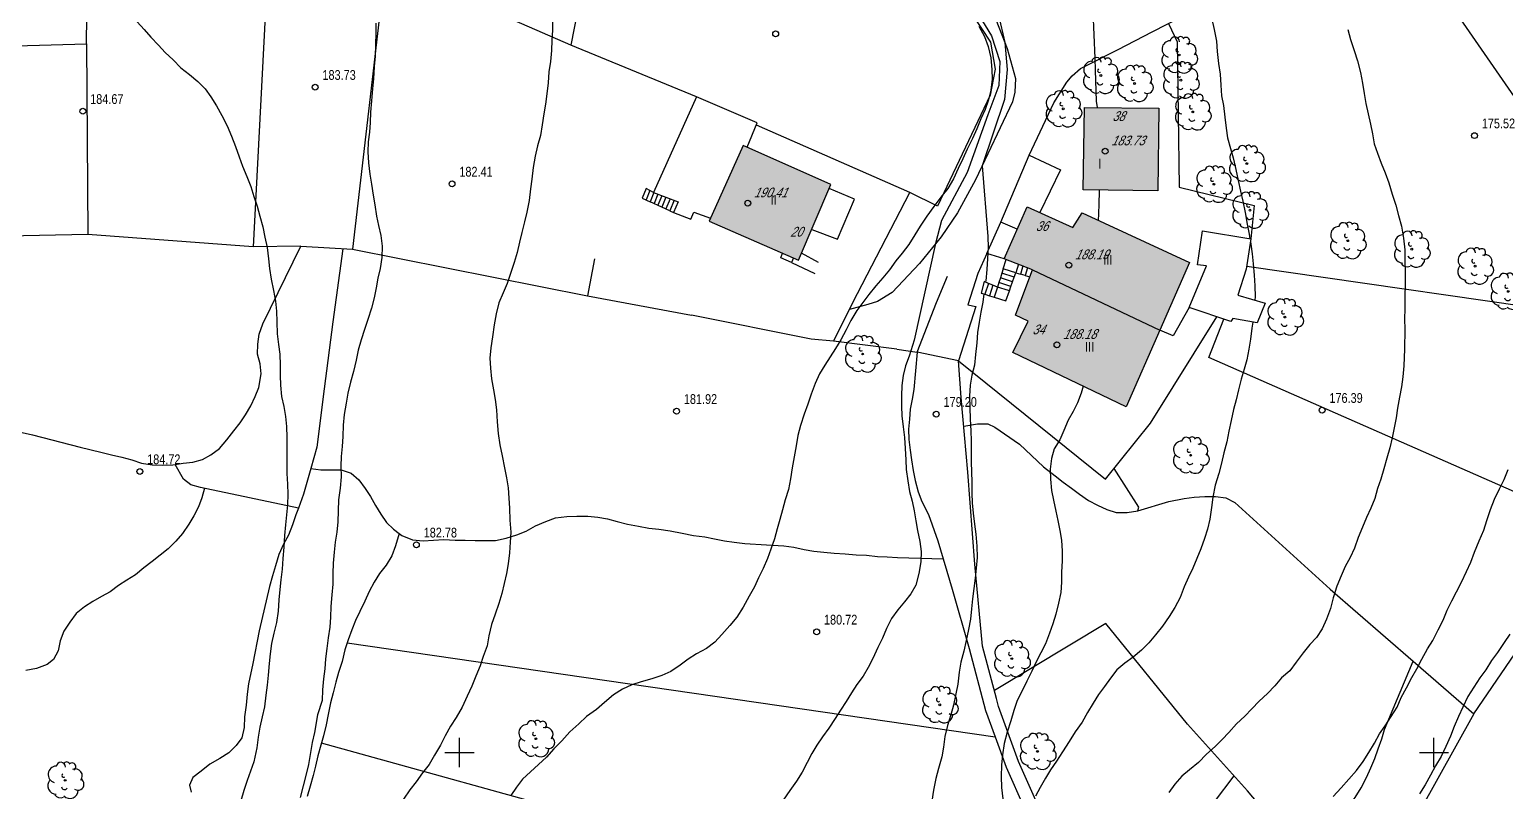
# Model space of a CAD drawing. Header units: metres. Extents: x 523239 to 523998, y 4669208 to 4669802.
# Drawn here: x 523455.9 to 523607.3, y 4669596 to 4669674.2 of the extents above; entities that cross this region are included whole.
import ezdxf

# ---------------------------------------------------------------- set-up
doc = ezdxf.new("R2010")
doc.units = ezdxf.units.M
doc.header["$MEASUREMENT"] = 0
for name, color, linetype in [('031006 Cota terreno', 9, 'Continuous'), ('031007 Cota edificio', 7, 'Continuous'), ('032011 Curva cada 1 m', 40, 'Continuous'), ('032015 Curva cada 5 m', 34, 'Continuous'), ('033006 Texto cota terreno', 9, 'Continuous'), ('033007 Texto cota edificio', 9, 'Continuous'), ('052004 Porche Tejavana', 7, 'Continuous'), ('052007 Medianera principal', 7, 'Continuous'), ('052016 Cobertizo', 7, 'Continuous'), ('052020 Edificacion alero', 2, 'Continuous'), ('052027 Edificacion por pie_alero', 2, 'Continuous'), ('053009 Texto altura edificio predominante', 7, 'Continuous'), ('063002 Texto portal', 7, 'Continuous'), ('072001 Borde aglomerado u hormigon', 7, 'Continuous'), ('072003 Camino', 7, 'Continuous'), ('072013 Escaleras', 1, 'Continuous'), ('072027 Pavimento', 9, 'Continuous'), ('082001 Valla Alambrada', 7, 'ALAMBRADA'), ('082002 Muro Tapia', 6, 'Continuous'), ('082003 Puerta', 7, 'Continuous'), ('082004 Linde', 3, 'Continuous'), ('082009 Linde Antigua', 104, 'Continuous'), ('101001 Arbol', 3, 'Continuous'), ('102006 Seto', 3, 'SETO'), ('990001 Sombreados', 7, 'Continuous'), ('992007 Cuadricula', 7, 'Continuous')]:
    doc.layers.add(name, color=color, linetype=linetype)
doc.styles.get("Standard").update_dxf_attribs({"font": 'arial.ttf'})
doc.linetypes.add('ALAMBRADA', pattern='A,3,[131,GEOGRAMA.SHX,S=0.5,R=0,X=0,Y=0],3', length=6)
doc.linetypes.add('SETO', pattern='A,0,-1.2,1,[135,GEOGRAMA.SHX,S=0.4,R=0,X=0.5,Y=-0.5],1', length=3.2)

# ---------------------------------------------------------------- blocks, each defined once
blk = doc.blocks.new('COTAP')
at = {"color": 0}
blk.add_circle((0, 0), 0.3, dxfattribs=at)
blk = doc.blocks.new('ARBOL')
at = {"color": 0}
blk.add_circle((0, 0), 0.0939, dxfattribs=at)
for centre, radius, start, end in [((-0.45, 1.37), 0.48, 359.2878, 173.6078), ((0.16, 1.55), 0.336, 23.1565, 160.4665), ((0.7, 1.41), 0.384, 301.578, 139.328), ((-0.9, 0.61), 0.852, 92.28, 254.58), ((-0.15, 0.51), 0.192, 119.14, 310.56), ((1.05, 0.46), 0.708, 319.8556, 114.7656), ((1.31, -0.4), 0.612, 235.5275, 62.0275), ((-0.89, -0.54), 0.888, 142.64, 266.54), ((-0.48, -1.08), 0.72, 213.78, 295.32), ((-0.06, -0.61), 0.336, 189.64, 323.88), ((0.48, -1), 0.852, 224.67, 0.24)]:
    blk.add_arc(centre, radius, start, end, dxfattribs=at)

msp = doc.modelspace()

# ---------------------------------------------------------------- hatches: boundary and pattern name
at = {"layer": '990001 Sombreados', "true_color": 0xafafaf}
for points in [[(523571.66, 4669657.62), (523564.01, 4669657.72), (523564.12, 4669666.18), (523571.76, 4669666.08)], [(523538.09, 4669658.25), (523529.1, 4669662.28), (523525.62, 4669654.49), (523534.8, 4669650.51)], [(523558.8, 4669649.53), (523555.9, 4669650.65), (523558.24, 4669655.96), (523562.94, 4669653.86), (523563.88, 4669655.37), (523574.91, 4669650.27), (523571.86, 4669643.33)], [(523558.8, 4669649.53), (523558.52, 4669648.79), (523557.06, 4669644.85), (523558.37, 4669644.26), (523556.77, 4669641.04), (523568.4, 4669635.45), (523571.86, 4669643.33)]]:
    msp.add_hatch(color=253, dxfattribs=at).paths.add_polyline_path(points, flags=0)

# ---------------------------------------------------------------- linework, layer by layer
at = {"layer": '032011 Curva cada 1 m'}
for points, elevation in [([(523550.58, 4669699.81), (523550.53, 4669699.34), (523550.37, 4669698.33), (523550.07, 4669697.35), (523549.82, 4669696.34), (523546.85, 4669688.11), (523549.36, 4669681.72), (523553.62, 4669678.56), (523555.31, 4669675.62), (523555.96, 4669672.84), (523556.21, 4669670.06), (523555.92, 4669666.99), (523553.63, 4669660.18), (523554.23, 4669652.92), (523554.24, 4669651.79), (523554.19, 4669650.67), (523554.1, 4669649.54), (523554, 4669648.38), (523553.98, 4669648.24)], 179), ([(523554.85, 4669690.88), (523564.78, 4669680.82), (523565.21, 4669671.21), (523565.22, 4669670.01), (523565.26, 4669668.93), (523565.29, 4669667.87), (523565.35, 4669666.8), (523565.42, 4669666.16)], 178), ([(523466.9, 4669674.96), (523467.64, 4669674.16), (523468.31, 4669673.37), (523469.09, 4669672.56), (523469.8, 4669671.8), (523470.6, 4669671.05), (523471.4, 4669670.23), (523472.28, 4669669.54), (523473.14, 4669668.84), (523473.89, 4669668.09), (523474.49, 4669667.25), (523475.07, 4669666.33), (523475.62, 4669665.35), (523476.15, 4669664.29), (523476.61, 4669663.21), (523477.01, 4669662.17), (523477.39, 4669661.1), (523477.73, 4669660.14), (523478.16, 4669659.1), (523478.59, 4669658.06), (523478.89, 4669657.04), (523479.22, 4669656.03), (523479.49, 4669655.01), (523479.8, 4669653.93), (523480.02, 4669652.88), (523480.24, 4669651.8), (523480.38, 4669650.64), (523480.48, 4669649.64), (523480.68, 4669648.57), (523480.92, 4669647.41), (523481.11, 4669646.3), (523481.2, 4669645.27), (523481.25, 4669644.17), (523481.29, 4669642.94), (523481.42, 4669641.86), (523481.54, 4669640.86), (523481.58, 4669639.74), (523481.59, 4669638.69), (523481.61, 4669637.68), (523481.72, 4669636.53), (523481.95, 4669635.48), (523482.14, 4669634.46), (523482.23, 4669633.43), (523482.27, 4669632.33), (523482.26, 4669631.3), (523482.27, 4669629.68), (523482.28, 4669628.63), (523482.34, 4669627.53), (523482.39, 4669626.52), (523482.34, 4669625.4), (523482.23, 4669624.37), (523482.13, 4669623.35), (523482.04, 4669622.28), (523481.97, 4669621.07), (523481.88, 4669619.92), (523481.78, 4669618.82), (523481.67, 4669617.72), (523481.55, 4669616.72), (523481.46, 4669615.65), (523481.39, 4669614.49), (523481.22, 4669613.34), (523480.94, 4669612.24), (523480.71, 4669611.17), (523480.57, 4669610.12), (523480.45, 4669609.12), (523480.36, 4669607.95), (523480.26, 4669606.9), (523480.13, 4669605.88), (523479.97, 4669604.7), (523479.76, 4669603.67), (523479.51, 4669602.6), (523479.34, 4669601.59), (523479.19, 4669600.48), (523478.88, 4669599.05), (523478.56, 4669598.1), (523478.2, 4669597.14), (523477.87, 4669596.11), (523477.54, 4669595.05)], 184), ([(523491.41, 4669674.82), (523491.42, 4669673.76), (523491.38, 4669672.61), (523491.33, 4669671.4), (523491.24, 4669670.36), (523491.17, 4669669.12), (523491.08, 4669668.07), (523490.98, 4669666.85), (523490.87, 4669665.67), (523490.83, 4669664.64), (523490.76, 4669663.64), (523490.62, 4669662.63), (523490.6, 4669661.6), (523490.65, 4669660.48), (523490.81, 4669659.32), (523490.96, 4669658.31), (523491.13, 4669657.18), (523491.3, 4669656.18), (523491.49, 4669655.03), (523491.68, 4669654.05), (523491.93, 4669653.03), (523492.06, 4669651.93), (523492.04, 4669650.79), (523491.84, 4669649.65), (523491.62, 4669648.65), (523491.45, 4669647.66), (523491.25, 4669646.64), (523490.97, 4669645.59), (523490.6, 4669644.42), (523490.26, 4669643.4), (523489.91, 4669642.35), (523489.61, 4669641.28), (523489.38, 4669640.26), (523489.11, 4669639.1), (523488.8, 4669637.98), (523488.52, 4669636.85), (523488.35, 4669635.83), (523488.16, 4669634.69), (523488.04, 4669633.59), (523488.02, 4669632.41), (523487.94, 4669631.41), (523487.84, 4669630.38), (523487.8, 4669629.36), (523487.84, 4669628.28), (523487.74, 4669627.11), (523487.58, 4669625.92), (523487.53, 4669624.8), (523487.51, 4669623.65), (523487.4, 4669622.62), (523487.23, 4669621.58), (523487.14, 4669620.55), (523487.04, 4669619.42), (523487, 4669618.38), (523486.99, 4669617.28), (523486.89, 4669616.17), (523486.8, 4669614.99), (523486.77, 4669613.9), (523486.69, 4669612.87), (523486.53, 4669611.77), (523486.38, 4669610.69), (523486.26, 4669609.6), (523486.17, 4669608.58), (523486.05, 4669607.55), (523485.94, 4669606.45), (523485.91, 4669605.33), (523485.43, 4669603.86), (523485.11, 4669602.06), (523484.87, 4669601.04), (523484.7, 4669599.99), (523484.5, 4669598.79), (523484.23, 4669597.65), (523483.94, 4669596.58), (523483.64, 4669595.4)], 183), ([(523509.55, 4669675.17), (523509.54, 4669674.1), (523509.48, 4669673.08), (523509.42, 4669672), (523509.32, 4669670.87), (523509.18, 4669669.82), (523509.09, 4669668.7), (523508.97, 4669667.57), (523508.81, 4669666.52), (523508.64, 4669665.5), (523508.47, 4669664.4), (523508.3, 4669663.29), (523508.01, 4669662.22), (523507.76, 4669661.18), (523507.56, 4669660), (523507.41, 4669658.82), (523507.27, 4669657.82), (523507.13, 4669656.61), (523506.89, 4669655.43), (523506.66, 4669654.44), (523506.39, 4669653.34), (523506.15, 4669652.34), (523505.92, 4669651.3), (523505.62, 4669650.28), (523505.23, 4669649.15), (523504.89, 4669648.11), (523504.47, 4669647.16), (523504.04, 4669646.13), (523503.76, 4669645), (523503.55, 4669643.87), (523503.37, 4669642.64), (523503.2, 4669641.51), (523503.12, 4669640.46), (523503.16, 4669639.42), (523503.28, 4669638.34), (523503.48, 4669637.2), (523503.65, 4669636.2), (523503.79, 4669635.16), (523503.87, 4669633.94), (523503.96, 4669632.71), (523504.13, 4669631.56), (523504.36, 4669630.42), (523504.61, 4669629.22), (523504.83, 4669628.17), (523505, 4669627.17), (523505.07, 4669626.09), (523505.11, 4669625.07), (523505.16, 4669623.83), (523505.25, 4669622.62), (523505.21, 4669621.58), (523505.12, 4669620.5), (523504.98, 4669619.37), (523504.83, 4669618.35), (523504.59, 4669617.33), (523504.35, 4669616.31), (523504.02, 4669615.28), (523503.66, 4669614.19), (523503.27, 4669613.14), (523503.01, 4669611.99), (523502.82, 4669610.94), (523502.44, 4669609.85), (523502.12, 4669608.9), (523501.67, 4669607.83), (523501.26, 4669606.81), (523500.78, 4669605.79), (523500.26, 4669604.64), (523499.65, 4669603.58), (523499.06, 4669602.71), (523498.51, 4669601.72), (523498.03, 4669600.75), (523497.43, 4669599.73), (523496.88, 4669598.79), (523496.21, 4669597.93), (523495.54, 4669597), (523494.9, 4669596.17), (523494.24, 4669595.23)], 182), ([(523577.19, 4669675.23), (523577.43, 4669674.15), (523577.67, 4669672.97), (523577.76, 4669671.92), (523577.89, 4669670.68), (523578.06, 4669669.6), (523578.13, 4669668.47), (523578.2, 4669667.36), (523578.39, 4669666.37), (523578.54, 4669665.16), (523578.66, 4669664.05), (523578.81, 4669663.05), (523579.11, 4669661.96), (523579.39, 4669661), (523579.67, 4669659.82), (523579.89, 4669658.66), (523580.15, 4669657.59), (523580.39, 4669656.54), (523580.64, 4669655.4), (523580.84, 4669654.2), (523581.04, 4669653.17), (523581.12, 4669652.71)], 177), ([(523553.3, 4669674.5), (523553.89, 4669673.44), (523554.26, 4669672.42), (523554.51, 4669671.26), (523554.63, 4669670.07), (523554.66, 4669669.07), (523554.52, 4669667.95), (523554.3, 4669666.96), (523553.93, 4669665.96), (523553.5, 4669665), (523553.07, 4669663.97), (523552.63, 4669662.99), (523552.1, 4669661.88), (523551.64, 4669660.9), (523551.16, 4669659.9), (523550.68, 4669658.85), (523550.1, 4669657.87), (523549.4, 4669656.98), (523548.69, 4669656.01), (523547.94, 4669655.03), (523547.28, 4669654), (523546.71, 4669653.09), (523546.1, 4669652.1), (523545.41, 4669651.22), (523544.79, 4669650.43), (523544.11, 4669649.52), (523543.44, 4669648.69), (523542.72, 4669647.88), (523542.01, 4669647), (523541.4, 4669646.17), (523540.76, 4669645.34), (523540.17, 4669644.32), (523539.68, 4669643.35), (523539.13, 4669642.33), (523538.59, 4669641.45), (523538.04, 4669640.59), (523537.48, 4669639.73), (523536.94, 4669638.83), (523536.48, 4669637.84), (523536.1, 4669636.77), (523535.75, 4669635.73), (523535.38, 4669634.71), (523534.99, 4669633.56), (523534.73, 4669632.53), (523534.56, 4669631.46), (523534.34, 4669630.33), (523534.12, 4669629.2), (523533.95, 4669628.08), (523533.75, 4669626.98), (523533.43, 4669625.93), (523533.13, 4669624.89), (523532.86, 4669623.92), (523532.61, 4669622.95), (523532.31, 4669621.93), (523531.94, 4669620.85), (523531.6, 4669619.91), (523531.15, 4669618.87), (523530.69, 4669617.91), (523530.26, 4669616.99), (523529.71, 4669616.03), (523529.11, 4669614.92), (523528.47, 4669613.89), (523527.73, 4669613.05), (523526.91, 4669612.11), (523526.19, 4669611.33), (523525.35, 4669610.69), (523524.32, 4669610.12), (523523.47, 4669609.58), (523522.63, 4669608.98), (523521.7, 4669608.33), (523520.75, 4669607.92), (523519.75, 4669607.56), (523518.65, 4669607.26), (523517.67, 4669606.95), (523516.73, 4669606.5), (523515.8, 4669605.93), (523514.87, 4669605.15), (523514.06, 4669604.42), (523513.03, 4669603.69), (523512.25, 4669602.94), (523511.33, 4669602.11), (523510.5, 4669601.2), (523509.68, 4669600.37), (523508.91, 4669599.53), (523508.09, 4669598.79), (523507.27, 4669598.03), (523506.47, 4669597.28), (523505.86, 4669596.45), (523505.28, 4669595.59)], 181), ([(523591.17, 4669674.18), (523591.42, 4669673.15), (523591.82, 4669672), (523592.16, 4669670.94), (523592.46, 4669669.74), (523592.68, 4669668.65), (523592.84, 4669667.61), (523593.01, 4669666.56), (523593.25, 4669665.52), (523593.48, 4669664.47), (523593.68, 4669663.45), (523593.88, 4669662.43), (523594.22, 4669661.48), (523594.58, 4669660.47), (523594.98, 4669659.45), (523595.37, 4669658.44), (523595.72, 4669657.26), (523596.08, 4669656.15), (523596.36, 4669655.1), (523596.68, 4669653.98), (523596.88, 4669652.77), (523597.01, 4669651.56), (523597, 4669650.46), (523597.03, 4669649.33), (523597.05, 4669648.12), (523597.01, 4669646.7), (523597, 4669645.55), (523596.99, 4669644.45), (523597.02, 4669643.42), (523596.96, 4669641.37), (523596.91, 4669639.67), (523596.79, 4669638.54), (523596.68, 4669637.52), (523596.48, 4669636.45), (523596.27, 4669635.32), (523596.12, 4669634.32), (523595.93, 4669633.32), (523595.71, 4669632.27), (523595.46, 4669631.25), (523595.17, 4669630.19), (523594.87, 4669629.09), (523594.54, 4669628.04), (523594.22, 4669627.09), (523593.92, 4669626.07), (523593.51, 4669625.08), (523593.08, 4669624.11), (523592.66, 4669623.12), (523592.22, 4669622.05), (523591.85, 4669620.98), (523591.41, 4669620.02), (523590.88, 4669619.08), (523590.47, 4669618.13), (523590.04, 4669617.06), (523589.67, 4669615.86), (523589.39, 4669614.79), (523588.96, 4669613.69), (523588.53, 4669612.69), (523587.95, 4669611.81), (523587.25, 4669611.07), (523586.59, 4669610.24), (523585.87, 4669609.28), (523585.21, 4669608.39), (523584.37, 4669607.65), (523583.67, 4669606.84), (523582.93, 4669606.05), (523582.06, 4669605.27), (523581.32, 4669604.47), (523580.58, 4669603.75), (523579.73, 4669602.93), (523578.95, 4669602.06), (523578.26, 4669601.33), (523577.55, 4669600.62), (523576.67, 4669599.82), (523575.83, 4669598.98), (523574.92, 4669598.23), (523574.11, 4669597.58), (523573.41, 4669596.75), (523572.78, 4669595.9)], 176), ([(523565.65, 4669657.7), (523565.65, 4669657.5), (523565.62, 4669656.33), (523565.57, 4669655.22), (523565.54, 4669654.6)], 178), ([(523581.18, 4669652.4), (523581.22, 4669652.15), (523581.36, 4669651.14), (523581.46, 4669650.12), (523581.55, 4669648.96), (523581.62, 4669647.88), (523581.64, 4669646.73), (523581.61, 4669646.4)], 177), ([(523553.82, 4669647.04), (523553.69, 4669646.21), (523553.5, 4669645.16), (523553.31, 4669644.16), (523553.17, 4669643.1), (523553.07, 4669642.01), (523552.96, 4669640.84), (523552.84, 4669639.74), (523552.57, 4669638.71), (523552.4, 4669637.69), (523552.34, 4669636.56), (523552.38, 4669635.39), (523552.4, 4669634.2), (523552.48, 4669632.99), (523552.51, 4669631.99), (523552.49, 4669630.94), (523552.51, 4669629.79), (523552.53, 4669628.79), (523552.56, 4669627.75), (523552.58, 4669626.61), (523552.62, 4669625.6), (523552.71, 4669624.54), (523552.84, 4669623.41), (523552.99, 4669622.39), (523553.1, 4669621.16), (523553.12, 4669620), (523553.03, 4669618.92), (523552.91, 4669617.88), (523552.78, 4669616.83), (523552.65, 4669615.77), (523552.54, 4669614.73), (523552.42, 4669613.68), (523552.23, 4669612.61), (523551.99, 4669611.51), (523551.74, 4669610.41), (523551.44, 4669609.26), (523551.27, 4669608.24), (523551.13, 4669607.02), (523550.94, 4669606.01), (523550.69, 4669604.86), (523550.42, 4669603.86), (523550.06, 4669602.76), (523549.81, 4669601.64), (523549.65, 4669600.54), (523549.48, 4669599.56), (523549.15, 4669598.36), (523548.87, 4669597.34), (523548.65, 4669596.16), (523548.46, 4669595)], 179), ([(523581.4, 4669644.15), (523581.32, 4669643.54), (523581.18, 4669642.4), (523581, 4669641.36), (523580.78, 4669640.28), (523580.52, 4669639.31), (523580.21, 4669638.29), (523579.94, 4669637.19), (523579.7, 4669636.18), (523579.42, 4669635.2), (523579.18, 4669634.05), (523578.96, 4669632.95), (523578.74, 4669631.86), (523578.43, 4669630.75), (523578.18, 4669629.7), (523577.91, 4669628.63), (523577.56, 4669627.43), (523577.31, 4669626.2), (523577.18, 4669625.15), (523577.01, 4669623.94), (523576.76, 4669622.93), (523576.46, 4669621.96), (523576.08, 4669620.88), (523575.67, 4669619.89), (523575.24, 4669618.92), (523574.81, 4669617.98), (523574.38, 4669616.99), (523573.95, 4669615.92), (523573.39, 4669614.87), (523572.81, 4669613.94), (523572.15, 4669612.97), (523571.42, 4669612.06), (523570.74, 4669611.26), (523569.99, 4669610.52), (523569.12, 4669609.8), (523568.27, 4669609.17), (523567.45, 4669608.5), (523566.79, 4669607.62), (523566.18, 4669606.79), (523565.56, 4669605.95), (523565.01, 4669605.07), (523564.45, 4669604.12), (523563.88, 4669603.13), (523563.19, 4669602.14), (523562.55, 4669601.13), (523561.88, 4669600.08), (523561.27, 4669599.12), (523560.66, 4669598.23), (523560.12, 4669597.37), (523559.59, 4669596.43), (523559.11, 4669595.54)], 177), ([(523563.99, 4669637.57), (523563.79, 4669636.87), (523563.42, 4669635.88), (523562.96, 4669634.99), (523562.45, 4669634.08), (523562.02, 4669633.05), (523561.62, 4669632.09), (523561.03, 4669631.15), (523560.74, 4669630.16), (523560.6, 4669629.08), (523560.63, 4669628.05), (523560.75, 4669626.88), (523560.96, 4669625.88), (523561.18, 4669624.77), (523561.4, 4669623.79), (523561.6, 4669622.78), (523561.78, 4669621.77), (523561.85, 4669620.67), (523561.84, 4669619.65), (523561.78, 4669618.5), (523561.76, 4669617.47), (523561.7, 4669616.42), (523561.48, 4669615.34), (523561.18, 4669614.19), (523560.89, 4669613.2), (523560.55, 4669612.23), (523560.12, 4669611.16), (523559.67, 4669610.24), (523559.16, 4669609.3), (523558.74, 4669608.34), (523558.23, 4669607.34), (523557.69, 4669606.28), (523557.24, 4669605.33), (523556.89, 4669604.31), (523556.58, 4669603.27), (523556.2, 4669602.09), (523555.9, 4669600.94), (523555.71, 4669599.77), (523555.62, 4669598.72), (523555.58, 4669597.56), (523555.62, 4669596.43), (523555.77, 4669595.27)], 178), ([(523607.79, 4669612.16), (523607.22, 4669611.3), (523606.53, 4669610.26), (523605.92, 4669609.46), (523605.31, 4669608.49), (523604.7, 4669607.68), (523604.08, 4669606.72), (523603.48, 4669605.75), (523602.96, 4669604.65), (523602.53, 4669603.69), (523602.07, 4669602.69), (523601.7, 4669601.68), (523601.21, 4669600.61), (523600.73, 4669599.61), (523600.17, 4669598.64), (523599.66, 4669597.68), (523599.11, 4669596.69), (523598.52, 4669595.75)], 174)]:
    msp.add_lwpolyline(points, dxfattribs=dict(at, elevation=elevation))
at = {"layer": '032015 Curva cada 5 m'}
for points, elevation in [([(523553.3, 4669675.65), (523554.6, 4669673.53), (523555.46, 4669670.87), (523555.33, 4669668.41), (523554.23, 4669665.4), (523552.09, 4669659.49), (523549.47, 4669654.56), (523548.86, 4669652.21), (523546.67, 4669642.31), (523546.13, 4669640.67), (523545.77, 4669639.67), (523545.53, 4669638.66), (523545.38, 4669637.64), (523545.34, 4669636.59), (523545.36, 4669635.53), (523545.4, 4669634.53), (523545.52, 4669633.4), (523545.65, 4669632.32), (523545.72, 4669631.2), (523545.8, 4669630.02), (523545.83, 4669629.02), (523546, 4669627.86), (523546.17, 4669626.78), (523546.44, 4669625.79), (523546.65, 4669624.81), (523546.84, 4669623.78), (523547, 4669622.78), (523547.24, 4669621.66), (523547.39, 4669620.63), (523547.33, 4669619.55), (523547.14, 4669618.35), (523546.81, 4669617.18), (523546.33, 4669616.29), (523545.66, 4669615.46), (523544.97, 4669614.65), (523544.33, 4669613.74), (523543.82, 4669612.72), (523543.39, 4669611.75), (523542.94, 4669610.76), (523542.43, 4669609.66), (523541.95, 4669608.74), (523541.41, 4669607.85), (523540.78, 4669606.99), (523540.22, 4669606.13), (523539.68, 4669605.25), (523539.1, 4669604.36), (523538.54, 4669603.48), (523537.89, 4669602.51), (523537.25, 4669601.62), (523536.68, 4669600.77), (523536.16, 4669599.91), (523535.69, 4669598.99), (523535.15, 4669597.98), (523534.59, 4669597.08), (523533.89, 4669596.1), (523533.21, 4669595.11)], 180), ([(523589.65, 4669595.48), (523590.47, 4669596.38), (523591.25, 4669597.27), (523592.04, 4669598.15), (523592.73, 4669599.07), (523593.32, 4669600.01), (523593.9, 4669600.97), (523594.41, 4669601.92), (523594.98, 4669602.75), (523595.61, 4669603.69), (523596.23, 4669604.67), (523596.65, 4669605.65), (523597.17, 4669606.63), (523597.73, 4669607.7), (523598.24, 4669608.59), (523598.76, 4669609.58), (523599.33, 4669610.63), (523599.89, 4669611.51), (523600.42, 4669612.59), (523600.96, 4669613.58), (523601.36, 4669614.62), (523601.84, 4669615.57), (523602.3, 4669616.5), (523602.81, 4669617.49), (523603.35, 4669618.56), (523603.78, 4669619.54), (523604.17, 4669620.55), (523604.64, 4669621.71), (523605.11, 4669622.8), (523605.42, 4669623.79), (523605.79, 4669624.94), (523606.23, 4669626), (523606.73, 4669627.04), (523607.21, 4669628), (523607.62, 4669629.05)], 175)]:
    msp.add_lwpolyline(points, dxfattribs=dict(at, elevation=elevation))
at = {"layer": '052004 Porche Tejavana', "flags": 128}
msp.add_lwpolyline([(523576.26, 4669653.5), (523581.22, 4669652.69), (523580.74, 4669649.57), (523579.86, 4669646.92), (523582.67, 4669646.09), (523581.86, 4669644.07), (523579.37, 4669644.51), (523579.14, 4669644.22), (523574.89, 4669645.64), (523576.66, 4669649.94), (523575.74, 4669650.02), (523576.26, 4669653.5)], dxfattribs=at)
at = {"layer": '052007 Medianera principal', "flags": 128}
msp.add_lwpolyline([(523558.8, 4669649.53), (523571.86, 4669643.33)], dxfattribs=at)
at = {"layer": '052016 Cobertizo', "flags": 128}
for points in [[(523529.52, 4669662.09), (523530.56, 4669664.58), (523524.31, 4669667.26), (523519.91, 4669657.45), (523522.43, 4669656.49), (523521.97, 4669655.39), (523523.75, 4669654.7), (523524.05, 4669655.43), (523525.76, 4669654.8)], [(523557.24, 4669653.69), (523555.54, 4669654.4), (523558.45, 4669661.28), (523561.67, 4669659.76), (523559.55, 4669655.38)], [(523536.14, 4669653.66), (523538.79, 4669652.66), (523540.53, 4669656.77), (523537.92, 4669657.86)]]:
    msp.add_lwpolyline(points, dxfattribs=at)
at = {"layer": '052020 Edificacion alero', "flags": 128}
for points in [[(523538.09, 4669658.25), (523529.1, 4669662.28), (523525.62, 4669654.49), (523534.8, 4669650.51), (523538.09, 4669658.25)], [(523558.8, 4669649.53), (523555.9, 4669650.65), (523558.24, 4669655.96), (523562.94, 4669653.86), (523563.88, 4669655.37)], [(523563.88, 4669655.37), (523574.91, 4669650.27), (523571.86, 4669643.33)], [(523571.86, 4669643.33), (523568.4, 4669635.45), (523556.77, 4669641.04), (523558.37, 4669644.26), (523557.06, 4669644.85), (523558.52, 4669648.79), (523558.8, 4669649.53)]]:
    msp.add_lwpolyline(points, dxfattribs=at)
at = {"layer": '052027 Edificacion por pie_alero', "flags": 128}
msp.add_lwpolyline([(523571.66, 4669657.62), (523564.01, 4669657.72), (523564.12, 4669666.18), (523571.76, 4669666.08), (523571.66, 4669657.62)], dxfattribs=at)
at = {"layer": '072001 Borde aglomerado u hormigon', "flags": 128}
msp.add_lwpolyline([(523551.21, 4669640.19), (523546.95, 4669641.06)], dxfattribs=at)
at = {"layer": '072003 Camino', "flags": 128}
for points in [[(523546.95, 4669641.06), (523546.63, 4669637.23), (523546.44, 4669636.24), (523546.24, 4669635.22), (523546.16, 4669634.19), (523546.08, 4669633.18), (523546.1, 4669632.1), (523546.24, 4669631.03), (523546.37, 4669630.02), (523546.55, 4669628.94), (523546.77, 4669627.9), (523547.05, 4669626.76), (523547.44, 4669625.74), (523548.14, 4669624.43), (523549.08, 4669621.71), (523550.57, 4669616.77), (523552.31, 4669610.67), (523553.99, 4669604.31), (523554.96, 4669601.63), (523556.1, 4669598.51), (523559.85, 4669590.04)], [(523561.16, 4669590.54), (523557.37, 4669599.08), (523555.32, 4669604.72), (523555.11, 4669605.53), (523553.68, 4669610.93), (523552.87, 4669619.31), (523552.15, 4669628.77), (523551.48, 4669636.41), (523551.21, 4669640.19)]]:
    msp.add_lwpolyline(points, dxfattribs=at)
at = {"layer": '072013 Escaleras', "flags": 128}
for points in [[(523519.91, 4669657.45), (523519.15, 4669657.87), (523518.75, 4669656.86), (523519.56, 4669656.49)], [(523519.54, 4669657.65), (523519.15, 4669656.68)], [(523519.93, 4669657.44), (523519.56, 4669656.49)], [(523520.35, 4669657.28), (523519.96, 4669656.31)], [(523520.77, 4669657.12), (523520.36, 4669656.13)], [(523521.18, 4669656.97), (523520.76, 4669655.94)], [(523521.6, 4669656.81), (523521.17, 4669655.76)], [(523522.02, 4669656.65), (523521.57, 4669655.57)], [(523520.76, 4669655.94), (523519.56, 4669656.49)], [(523521.57, 4669655.57), (523520.76, 4669655.94)], [(523521.57, 4669655.57), (523521.97, 4669655.39)], [(523534.26, 4669650.74), (523534.05, 4669650.27), (523532.96, 4669650.76), (523533.16, 4669651.22)], [(523555.8, 4669649.62), (523556.09, 4669650.58)], [(523555.65, 4669649.17), (523555.5, 4669648.69)], [(523555.8, 4669649.62), (523555.65, 4669649.17)], [(523556.92, 4669648.77), (523555.65, 4669649.17)], [(523557.08, 4669649.21), (523555.9, 4669649.59), (523555.8, 4669649.62)], [(523556.92, 4669648.77), (523557.08, 4669649.21)], [(523557.36, 4669650.09), (523557.08, 4669649.21)], [(523557.08, 4669649.21), (523557.56, 4669649.07)], [(523557.82, 4669649.91), (523557.59, 4669649.17), (523557.56, 4669649.07)], [(523558.04, 4669648.93), (523557.56, 4669649.07)], [(523554.27, 4669648.12), (523553.84, 4669648.3), (523553.54, 4669647.13), (523553.92, 4669647.01)], [(523554.27, 4669648.12), (523554.24, 4669648.02), (523553.95, 4669647.11), (523553.92, 4669647.01)], [(523554.74, 4669647.93), (523554.27, 4669648.12)], [(523554.74, 4669647.93), (523554.4, 4669646.86)], [(523555.2, 4669647.74), (523554.74, 4669647.93)], [(523555.2, 4669647.74), (523554.87, 4669646.71)], [(523555.35, 4669648.21), (523555.2, 4669647.74)], [(523556.43, 4669647.35), (523556.33, 4669647.38), (523555.2, 4669647.74)], [(523555.5, 4669648.69), (523555.35, 4669648.21)], [(523556.59, 4669647.82), (523556.49, 4669647.85), (523555.35, 4669648.21)], [(523556.76, 4669648.29), (523555.5, 4669648.69)], [(523556.43, 4669647.35), (523556.59, 4669647.82)], [(523556.59, 4669647.82), (523556.76, 4669648.29)], [(523556.76, 4669648.29), (523556.92, 4669648.77)], [(523558.04, 4669648.93), (523558.52, 4669648.79)], [(523553.92, 4669647.01), (523554.4, 4669646.86)], [(523554.4, 4669646.86), (523554.87, 4669646.71)], [(523554.87, 4669646.71), (523556.07, 4669646.34), (523556.43, 4669647.35)]]:
    msp.add_lwpolyline(points, dxfattribs=at)
at = {"layer": '072013 Escaleras'}
for points in [[(523558.29, 4669649.73), (523558.04, 4669648.93), (523558.04, 4669648.93)], [(523558.04, 4669648.93), (523558.04, 4669648.93)], [(523558.04, 4669648.93), (523558.04, 4669648.93)]]:
    msp.add_lwpolyline(points, dxfattribs=at)
at = {"layer": '072027 Pavimento', "flags": 128}
for points in [[(523505.74, 4669697.46), (523506.08, 4669698.35), (523517.94, 4669694.69), (523528.67, 4669690.67), (523536.24, 4669687.69), (523541.85, 4669684.78), (523547.32, 4669681.78), (523553.22, 4669677.75), (523554.8, 4669675.82), (523556.21, 4669672.21), (523557.04, 4669669.13), (523556.99, 4669667.74), (523556.76, 4669666.73), (523552.94, 4669658.73), (523551.1, 4669655.36), (523549.43, 4669652.9), (523547.19, 4669650.18), (523544.4, 4669647.19), (523542.9, 4669646.26), (523541.91, 4669645.95), (523540.01, 4669645.45)], [(523570.9, 4669633.79), (523577.71, 4669644.7)]]:
    msp.add_lwpolyline(points, dxfattribs=at)
at = {"layer": '082001 Valla Alambrada', "flags": 128}
for points in [[(523515.55, 4669694.24), (523524.36, 4669690.55), (523532.68, 4669687.05), (523539.71, 4669684.07), (523544.82, 4669681.45), (523549.7, 4669678.56), (523552.59, 4669675.78), (523554.48, 4669672.85), (523554.96, 4669670.1), (523554.47, 4669667.42), (523549.06, 4669656.05), (523546.21, 4669657.46)], [(523461.73, 4669672.69), (523461.93, 4669689.59), (523462.83, 4669690.05)], [(523571.09, 4669673.91), (523581.59, 4669679.32), (523594.78, 4669686.03), (523602.39, 4669675.72), (523614.4, 4669658.36), (523627.34, 4669643.2)], [(523513.53, 4669683.39), (523511.43, 4669672.57)], [(523492.39, 4669680.87), (523489.03, 4669651.62), (523513.12, 4669646.85)], [(523511.43, 4669672.57), (523492.39, 4669680.87)], [(523572.77, 4669674.77), (523573.65, 4669672.89), (523573.86, 4669658), (523581.56, 4669656.1), (523581.22, 4669652.69)], [(523524.31, 4669667.26), (523511.43, 4669672.57)], [(523580.79, 4669649.88), (523617.38, 4669644.63)], [(523544.88, 4669641.37), (523538.38, 4669642.21), (523536.1, 4669642.41), (523523.81, 4669644.86)], [(523616.93, 4669635.74), (523611.94, 4669625.12), (523576.88, 4669640.52), (523578.44, 4669644.45)]]:
    msp.add_lwpolyline(points, dxfattribs=at)
at = {"layer": '082002 Muro Tapia', "flags": 128}
for points in [[(523558.45, 4669661.28), (523560.99, 4669666.64), (523562.33, 4669668.77), (523562.88, 4669669.42), (523563.73, 4669670.17), (523567.58, 4669672.13)], [(523540.83, 4669647.07), (523546.21, 4669657.46), (523530.46, 4669664.35)], [(523555.9, 4669650.65), (523554.12, 4669651.18), (523555.54, 4669654.4)], [(523513.84, 4669650.64), (523513.12, 4669646.85), (523523.81, 4669644.86)], [(523536.85, 4669650.28), (523535.1, 4669651.23)], [(523534.05, 4669650.27), (523536.45, 4669649.13)], [(523553.2, 4669649.14), (523552.17, 4669645.93), (523552.98, 4669645.74)], [(523544.88, 4669641.37), (523546.95, 4669641.06), (523548.95, 4669646.16), (523550.07, 4669648.86)], [(523574.89, 4669645.64), (523573.23, 4669642.75), (523571.86, 4669643.33)], [(523551.21, 4669640.19), (523566.29, 4669628.05), (523570.9, 4669633.79)]]:
    msp.add_lwpolyline(points, dxfattribs=at)
at = {"layer": '082003 Puerta', "flags": 128}
for points in [[(523567.58, 4669672.13), (523571.09, 4669673.91)], [(523554.12, 4669651.18), (523553.2, 4669649.14)], [(523538.38, 4669642.21), (523540.83, 4669647.07)], [(523552.98, 4669645.74), (523551.21, 4669640.19)]]:
    msp.add_lwpolyline(points, dxfattribs=at)
at = {"layer": '082004 Linde', "flags": 128}
for points in [[(523481.32, 4669696.76), (523480.67, 4669687.39), (523478.83, 4669651.86)], [(523478.83, 4669651.86), (523461.85, 4669653.13)], [(523470.82, 4669629.55), (523471.64, 4669629.68), (523472.64, 4669629.78), (523473.61, 4669630.05), (523474.49, 4669630.55), (523475.36, 4669631.2), (523476.13, 4669632.09), (523476.84, 4669632.99), (523477.48, 4669633.81), (523478.03, 4669634.65), (523478.57, 4669635.55), (523479.04, 4669636.53), (523479.41, 4669637.44), (523479.63, 4669638.85), (523479.54, 4669639.86), (523479.28, 4669640.87), (523479.3, 4669641.9), (523479.45, 4669642.93), (523479.81, 4669643.99), (523483.7, 4669651.94)], [(523483.7, 4669651.94), (523478.83, 4669651.86)], [(523483.7, 4669651.94), (523489.03, 4669651.62)], [(523488.03, 4669651.68), (523486.98, 4669644.18), (523486.11, 4669637.32), (523485.36, 4669631.34), (523484.74, 4669629.14)], [(523448.64, 4669634.25), (523456.18, 4669632.6), (523461.08, 4669631.33), (523463.2, 4669630.81), (523464.28, 4669630.54), (523465.33, 4669630.31), (523466.38, 4669630.01), (523467.37, 4669629.68), (523468.44, 4669629.5), (523469.47, 4669629.48), (523470.57, 4669629.51), (523470.82, 4669629.55)], [(523604.09, 4669603.98), (523615.39, 4669620.49), (523623.3, 4669634.01)], [(523551.74, 4669633.47), (523553.16, 4669633.72), (523554.21, 4669633.72), (523554.92, 4669633.36), (523557.45, 4669631.64), (523559.92, 4669629.3), (523561.11, 4669628.39), (523561.95, 4669627.73), (523562.8, 4669627.12), (523563.62, 4669626.51), (523564.56, 4669625.87), (523565.47, 4669625.38), (523566.43, 4669624.94), (523567.4, 4669624.64), (523568.51, 4669624.62), (523569.61, 4669624.8)], [(523483.47, 4669625.08), (523473.41, 4669627.2), (523472.42, 4669627.47), (523471.66, 4669628.03), (523470.82, 4669629.55)], [(523484.74, 4669629.14), (523484, 4669626.49), (523483.47, 4669625.08)], [(523484.74, 4669629.14), (523485.78, 4669629), (523486.8, 4669628.99), (523487.85, 4669629.01), (523488.87, 4669628.66), (523489.68, 4669627.97), (523490.3, 4669627.1), (523490.85, 4669626.26), (523491.37, 4669625.33), (523491.92, 4669624.44), (523492.49, 4669623.6), (523493.21, 4669622.9), (523493.79, 4669622.48)], [(523569.61, 4669624.8), (523569.71, 4669625.17), (523567.17, 4669629.15)], [(523473.81, 4669627.11), (523473.54, 4669626.14), (523473.21, 4669625.19), (523472.74, 4669624.27), (523472.22, 4669623.41), (523471.57, 4669622.47), (523470.88, 4669621.69), (523470.09, 4669620.88), (523469.27, 4669620.24), (523468.44, 4669619.59), (523467.6, 4669618.94), (523466.73, 4669618.24), (523465.84, 4669617.67), (523464.99, 4669617.12), (523464.15, 4669616.5), (523463.27, 4669616), (523462.35, 4669615.51), (523461.51, 4669614.96), (523460.66, 4669614.27), (523460, 4669613.38), (523459.39, 4669612.44), (523459, 4669611.45), (523458.8, 4669610.45), (523458.32, 4669609.53), (523457.67, 4669609.04), (523456.59, 4669608.63), (523455.48, 4669608.43)], [(523483.47, 4669625.08), (523483.21, 4669624.4), (523482.86, 4669623.35), (523482.43, 4669622.29), (523481.93, 4669621.39), (523481.47, 4669620.3), (523481.1, 4669619.15), (523480.79, 4669618.13), (523480.5, 4669617.03), (523479.44, 4669612.47), (523478.79, 4669609.12), (523478.35, 4669607.04), (523478.22, 4669606), (523478.1, 4669604.87), (523477.94, 4669603.66), (523477.88, 4669602.56), (523477.65, 4669601.51), (523477.07, 4669600.71), (523476.31, 4669599.98), (523475.39, 4669599.38), (523474.38, 4669598.81), (523473.49, 4669598.1), (523472.64, 4669597.45), (523472.29, 4669596.65), (523472.44, 4669595.94)], [(523569.61, 4669624.8), (523572.79, 4669625.74), (523574.35, 4669626.06), (523575.39, 4669626.18), (523576.47, 4669626.25), (523577.57, 4669626.27), (523578.65, 4669626.12), (523579.57, 4669625.64), (523589.34, 4669616.76), (523597.86, 4669609.38)], [(523493.79, 4669622.48), (523494.08, 4669622.27), (523495.18, 4669621.82), (523496.25, 4669621.71), (523497.32, 4669621.77), (523498.4, 4669621.84), (523499.55, 4669621.79), (523500.56, 4669621.77), (523501.6, 4669621.75), (523502.62, 4669621.76), (523503.7, 4669621.76), (523504.8, 4669622), (523505.88, 4669622.34), (523506.83, 4669622.72), (523507.8, 4669623.25), (523508.85, 4669623.69), (523509.85, 4669624.09), (523511.01, 4669624.22), (523512.03, 4669624.26), (523513.17, 4669624.26), (523514.19, 4669624.16), (523515.18, 4669623.97), (523516.17, 4669623.71), (523517.25, 4669623.44), (523518.38, 4669623.22), (523519.43, 4669623.03), (523520.45, 4669622.91), (523521.63, 4669622.75), (523522.86, 4669622.5), (523524.02, 4669622.28), (523525.16, 4669622.12), (523526.18, 4669621.92), (523527.19, 4669621.71), (523528.2, 4669621.57), (523529.28, 4669621.44), (523531.51, 4669621.31), (523533.29, 4669621.2), (523534.32, 4669621.06), (523535.36, 4669620.84), (523536.35, 4669620.67), (523537.4, 4669620.56), (523538.46, 4669620.45), (523539.56, 4669620.39), (523540.71, 4669620.29), (523541.76, 4669620.23), (523542.89, 4669620.1), (523543.89, 4669620.06), (523544.93, 4669620.01), (523549.63, 4669619.88)], [(523493.79, 4669622.48), (523493.44, 4669621.22), (523493.04, 4669620.17), (523492.48, 4669619.21), (523491.79, 4669618.37), (523491.24, 4669617.48), (523490.74, 4669616.51), (523490.28, 4669615.52), (523489.75, 4669614.47), (523489.32, 4669613.56), (523488.95, 4669612.6), (523488.57, 4669611.55), (523488.22, 4669610.53), (523487.95, 4669609.35), (523487.58, 4669608.2), (523487.3, 4669607.22), (523487.03, 4669606.12), (523486.76, 4669605.1), (523486.5, 4669603.9), (523486.3, 4669602.86), (523486.04, 4669601.73), (523485.77, 4669600.76), (523485.47, 4669599.66), (523485.23, 4669598.61), (523484.98, 4669597.64), (523484.68, 4669596.57), (523484.36, 4669595.49)], [(523584.35, 4669591.94), (523580.85, 4669596.09), (523574.69, 4669602.92), (523566.32, 4669613.24), (523554.89, 4669606.35)], [(523586.27, 4669588.57), (523586.83, 4669589.72), (523587.43, 4669590.71), (523588.04, 4669591.71), (523588.78, 4669592.54), (523589.58, 4669593.14), (523590.55, 4669593.81), (523591.3, 4669594.58), (523591.93, 4669595.39), (523592.52, 4669596.39), (523593.06, 4669597.45), (523593.51, 4669598.45), (523593.92, 4669599.38), (523594.29, 4669600.38), (523594.65, 4669601.4), (523594.92, 4669602.37), (523597.86, 4669609.38)], [(523597.86, 4669609.38), (523604.09, 4669603.98)], [(523604.09, 4669603.98), (523598.54, 4669594.04), (523593.34, 4669586.51), (523587.87, 4669577.81), (523585.5, 4669571.7), (523584.02, 4669565.05), (523582.67, 4669558.06), (523583.81, 4669539.97)], [(523579.47, 4669597.62), (523575.41, 4669592.27), (523573.26, 4669588.2), (523572.76, 4669587.19)]]:
    msp.add_lwpolyline(points, dxfattribs=at)
at = {"layer": '082009 Linde Antigua', "flags": 128}
for points in [[(523488.47, 4669611.25), (523554.96, 4669601.63)], [(523562.36, 4669579.2), (523562.21, 4669579.25), (523544.05, 4669584.84), (523485.83, 4669600.97)]]:
    msp.add_lwpolyline(points, dxfattribs=at)
at = {"layer": '102006 Seto', "flags": 128}
msp.add_lwpolyline([(523450.81, 4669672.37), (523461.73, 4669672.69), (523461.85, 4669653.13), (523451.9, 4669652.92), (523450.81, 4669672.37)], dxfattribs=at)
at = {"layer": '992007 Cuadricula'}
for points in [[(523500, 4669598.5), (523500, 4669601.5)], [(523600, 4669598.5), (523600, 4669601.5)], [(523498.5, 4669600), (523501.5, 4669600)], [(523598.5, 4669600), (523601.5, 4669600)]]:
    msp.add_lwpolyline(points, dxfattribs=at)

# ---------------------------------------------------------------- block references
at = {"layer": '031006 Cota terreno'}
for p in [(523532.44, 4669673.72, 181.64), (523485.18, 4669668.25, 183.73), (523461.34, 4669665.78, 184.67), (523604.16, 4669663.28, 175.52), (523499.23, 4669658.33, 182.41), (523588.52, 4669635.12, 176.39), (523522.27, 4669635.01, 181.92), (523548.92, 4669634.71, 179.2), (523467.19, 4669628.83, 184.72), (523495.57, 4669621.31, 182.78), (523536.65, 4669612.38, 180.72)]:
    msp.add_blockref('COTAP', p, dxfattribs=at)
at = {"layer": '031007 Cota edificio'}
for p in [(523566.26, 4669661.68, 183.73), (523529.58, 4669656.35, 190.41), (523562.53, 4669650, 188.19), (523561.31, 4669641.83, 188.18)]:
    msp.add_blockref('COTAP', p, dxfattribs=at)
at = {"layer": '101001 Arbol'}
for p in [(523573.85, 4669671.55), (523565.81, 4669669.44), (523569.28, 4669668.62), (523574.02, 4669668.97), (523561.96, 4669666.02), (523575.24, 4669665.71), (523580.8, 4669660.41), (523577.42, 4669658.29), (523581.12, 4669655.63), (523591.15, 4669652.5), (523597.72, 4669651.63), (523604.22, 4669649.89), (523607.63, 4669647.3), (523584.71, 4669644.67), (523541.37, 4669640.88), (523575.03, 4669630.49), (523556.68, 4669609.63), (523549.28, 4669604.9), (523507.84, 4669601.42), (523559.32, 4669600.12), (523459.53, 4669597.15)]:
    msp.add_blockref('ARBOL', p, dxfattribs=at)

# ---------------------------------------------------------------- texts
at = {"layer": '033006 Texto cota terreno', "width": 0.8}
for s, p in [('183.73', (523485.93, 4669669, 183.73)), ('184.67', (523462.09, 4669666.53, 184.67)), ('175.52', (523604.91, 4669664.03, 175.52)), ('182.41', (523499.98, 4669659.08, 182.41)), ('176.39', (523589.27, 4669635.87, 176.39)), ('181.92', (523523.02, 4669635.76, 181.92)), ('179.20', (523549.67, 4669635.46, 179.2)), ('184.72', (523467.94, 4669629.58, 184.72)), ('182.78', (523496.32, 4669622.06, 182.78)), ('180.72', (523537.4, 4669613.13, 180.72))]:
    msp.add_text(s, height=1, dxfattribs=at).set_placement(p)
at = {"layer": '033007 Texto cota edificio', "oblique": 25, "width": 0.8}
for s, p in [('183.73', (523566.86, 4669662.28, 183.73)), ('190.41', (523530.18, 4669656.95, 190.41)), ('188.19', (523563.13, 4669650.6, 188.19)), ('188.18', (523561.91, 4669642.43, 188.18))]:
    msp.add_text(s, height=1, dxfattribs=at).set_placement(p)
at = {"layer": '053009 Texto altura edificio predominante', "width": 0.8}
msp.add_text('I', height=1, rotation=359.99, dxfattribs=at).set_placement((523565.57, 4669659.9))
for s, p in [('II', (523531.93, 4669656.19)), ('III', (523566.07, 4669650.05)), ('III', (523564.2, 4669641.11))]:
    msp.add_text(s, height=1, dxfattribs=at).set_placement(p)
at = {"layer": '063002 Texto portal', "oblique": 25, "width": 0.8}
for s, p in [('38', (523566.98, 4669664.78)), ('20', (523533.92, 4669652.92)), ('36', (523559.12, 4669653.5)), ('34', (523558.77, 4669642.9))]:
    msp.add_text(s, height=1, dxfattribs=at).set_placement(p)

doc.saveas('drawing.dxf')
